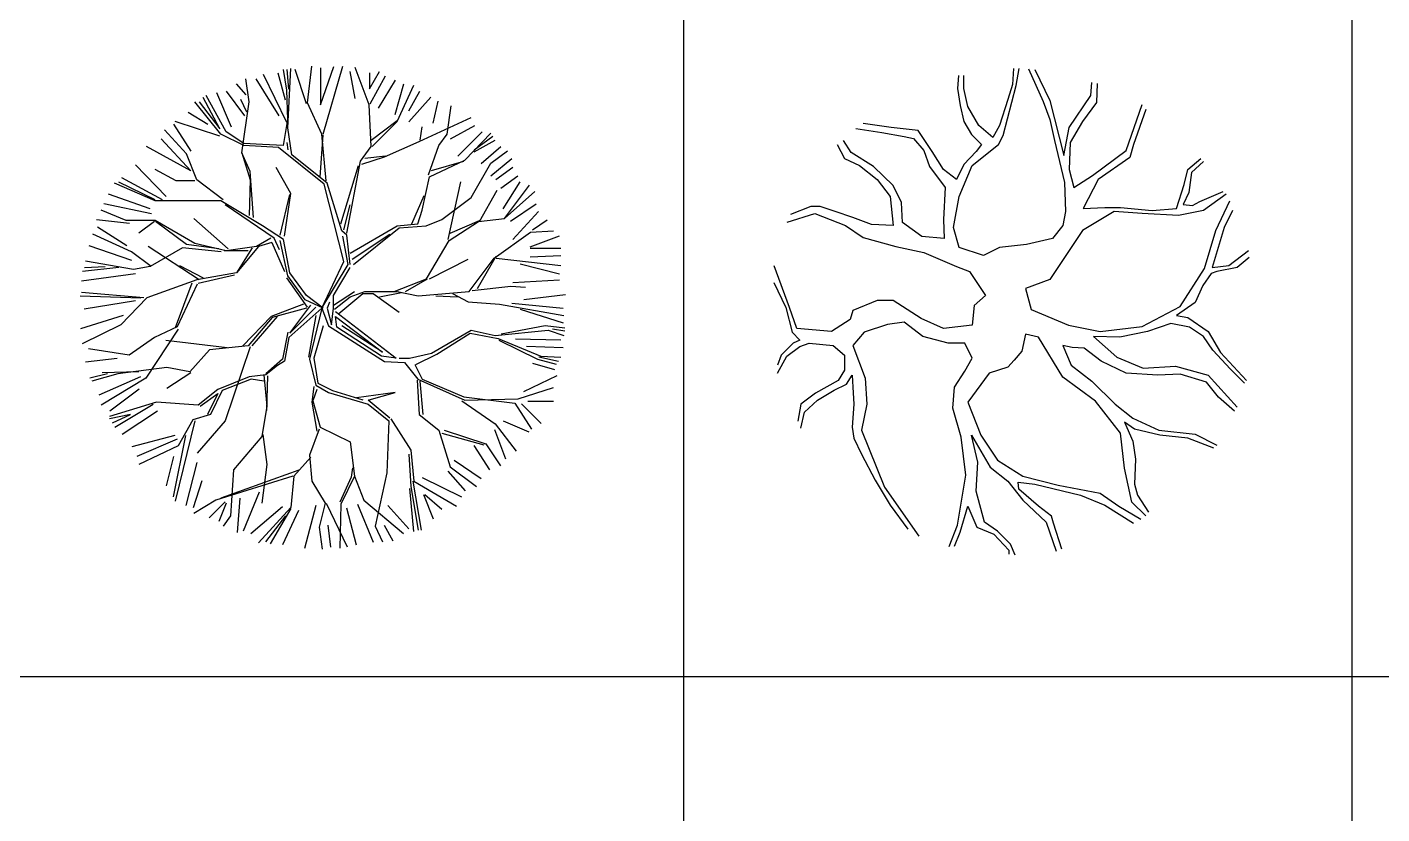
# Model space of a CAD drawing. Header units: inches. Extents: x 7658 to 73799, y 48 to 40262.
# Drawn here: x 44897 to 49045, y 2634 to 5043 of the extents above; entities that cross this region are included whole.
import ezdxf

# ---------------------------------------------------------------- set-up
doc = ezdxf.new("R2010")
doc.units = ezdxf.units.IN
doc.layers.add('www.cad-blocks.net', color=7, linetype='Continuous')

# ---------------------------------------------------------------- blocks, each defined once
blk = doc.blocks.new('A$C516926BB')
for p, q in [((35.5196, 38.5194), (35.5196, 0)), ((37.5671, 38.5194), (37.5671, 0)), ((0, 2.361), (60.3118, 2.361))]:
    blk.add_line(p, q)
blk = doc.blocks.new('A$C084F7A38')
for p, q in [((0.6319, 1.3059), (0.5613, 1.4526)), ((0.6043, 1.4581), (0.627, 1.3756)), ((0.6319, 1.4048), (0.6221, 1.4684)), ((0.6319, 1.4684), (0.6379, 1.4081)), ((0.6352, 1.2896), (0.6444, 1.4717)), ((0.6922, 1.3635), (0.6574, 1.4684)), ((0.6955, 1.3662), (0.7085, 1.4782)), ((0.7355, 1.3605), (0.7768, 1.477)), ((0.7355, 1.4732), (0.7355, 1.3605)), ((0.7433, 1.2706), (0.8041, 1.4782)), ((0.8256, 1.4618), (0.8407, 1.3794)), ((0.884, 1.3603), (0.8421, 1.4749)), ((0.8857, 1.4093), (0.916, 1.4618)), ((0.8857, 1.4581), (0.8857, 1.4093)), ((0.4768, 1.4244), (0.5067, 1.3907)), ((0.5168, 1.3695), (0.507, 1.4401)), ((0.537, 1.4395), (0.6081, 1.3268)), ((0.8872, 1.3635), (0.935, 1.4494)), ((0.9644, 1.4357), (0.9122, 1.3495)), ((0.9644, 1.3306), (0.9909, 1.4244)), ((0.9698, 1.3092), (1.0209, 1.4206)), ((0.4304, 1.2706), (0.3511, 1.3695)), ((0.3636, 1.3695), (0.4277, 1.2869)), ((0.4277, 1.2869), (0.3766, 1.3825)), ((0.4467, 1.2771), (0.3858, 1.3891)), ((0.4167, 1.3983), (0.4617, 1.2931)), ((0.447, 1.4017), (0.5029, 1.3268)), ((0.5102, 1.338), (0.4912, 1.376)), ((0.4945, 1.213), (0.5168, 1.3695)), ((0.6352, 1.3152), (0.6319, 1.4048)), ((1.006, 1.3419), (1.0397, 1.4017)), ((1.006, 1.3079), (1.0733, 1.3832)), ((1.0809, 1.3041), (1.096, 1.3718)), ((0.3305, 1.3382), (0.3906, 1.3007)), ((0.74, 1.2706), (0.6955, 1.3662)), ((0.8905, 1.2326), (0.884, 1.3603)), ((1.123, 1.2706), (1.136, 1.357)), ((0.2854, 1.3007), (0.338, 1.2179)), ((0.4277, 1.2641), (0.2902, 1.3092)), ((0.6221, 1.2358), (0.6352, 1.3152)), ((0.6477, 1.207), (0.6352, 1.2896)), ((0.8905, 1.2516), (0.9698, 1.3124)), ((0.8932, 1.2326), (0.9698, 1.3092)), ((1.0372, 1.2483), (1.1969, 1.3217)), ((1.0404, 1.2516), (1.0464, 1.2929)), ((1.1335, 1.2557), (1.2084, 1.2969)), ((0.248, 1.2557), (0.338, 1.1581)), ((0.3255, 1.2103), (0.2582, 1.2836)), ((0.501, 1.2358), (0.4304, 1.2706)), ((0.501, 1.2418), (0.4467, 1.2771)), ((0.6319, 1.2451), (0.6352, 1.2228)), ((0.734, 1.1396), (0.7433, 1.2673)), ((0.7531, 1.1271), (0.74, 1.2706)), ((0.9318, 1.2005), (1.0372, 1.2483)), ((1.0975, 1.2358), (1.123, 1.2706)), ((1.1558, 1.2031), (1.231, 1.278)), ((1.1773, 1.1907), (1.2572, 1.2739)), ((1.2061, 1.2228), (1.2637, 1.2641)), ((1.2061, 1.2163), (1.2702, 1.2516)), ((0.338, 1.1581), (0.203, 1.233)), ((0.357, 1.1304), (0.3255, 1.2103)), ((0.4945, 1.213), (0.52, 1.1304)), ((0.52, 1.1559), (0.4945, 1.213)), ((0.558, 1.2385), (0.501, 1.2418)), ((0.6064, 1.2293), (0.501, 1.2358)), ((0.6221, 1.2358), (0.558, 1.2385)), ((0.7465, 1.1173), (0.6064, 1.2293)), ((0.7563, 1.1206), (0.6477, 1.207)), ((0.8584, 1.1874), (0.8905, 1.2326)), ((0.8709, 1.1972), (0.935, 1.2038)), ((1.0659, 1.1461), (1.0975, 1.2358)), ((1.2273, 1.1804), (1.2874, 1.233)), ((1.2572, 1.1815), (1.3082, 1.2195)), ((0.2627, 1.0791), (0.1689, 1.1766)), ((0.2935, 1.1271), (0.2294, 1.1619)), ((0.6444, 1.0885), (0.5999, 1.1684)), ((0.7976, 0.9962), (0.8519, 1.1749)), ((0.8166, 0.9674), (0.8584, 1.1874)), ((0.8617, 1.1782), (0.9318, 1.2005)), ((1.0692, 1.1396), (1.1773, 1.1907)), ((1.0752, 1.1592), (1.174, 1.1874)), ((1.1969, 1.076), (1.2572, 1.1815)), ((1.2571, 1.143), (1.3211, 1.1956)), ((1.2723, 1.1316), (1.3248, 1.1691)), ((0.2294, 1.0663), (0.105, 1.1206)), ((0.2294, 1.0695), (0.118, 1.1239)), ((0.2517, 1.0695), (0.1273, 1.1364)), ((0.3511, 1.1271), (0.2935, 1.1271)), ((0.4369, 1.0695), (0.357, 1.1304)), ((0.52, 1.1304), (0.5168, 1.0217)), ((0.5298, 1.0152), (0.52, 1.1559)), ((0.8009, 0.9739), (0.7563, 1.1206)), ((1.0464, 1.0375), (1.0692, 1.1396)), ((1.1267, 0.9483), (1.165, 1.1241)), ((1.2874, 1.1055), (1.3396, 1.143)), ((1.2946, 1.0416), (1.3472, 1.1241)), ((0.2143, 1.0416), (0.0865, 1.0866)), ((0.6124, 0.9608), (0.6411, 1.0853)), ((0.6254, 0.9576), (0.6444, 1.0885)), ((0.8074, 0.8809), (0.7465, 1.1173)), ((1.0149, 0.9962), (1.0529, 1.0826)), ((1.2225, 1.0027), (1.2767, 1.0985)), ((1.2991, 1.0123), (1.3756, 1.1144)), ((1.2991, 1.0123), (1.3917, 1.0952)), ((0.1403, 1.0059), (0.0637, 1.0375)), ((0.2177, 1.0265), (0.0717, 1.0567)), ((0.4304, 1.0663), (0.2294, 1.0663)), ((0.558, 0.9896), (0.4304, 1.0663)), ((0.5933, 0.9516), (0.4434, 1.0538)), ((0.8074, 0.9771), (0.8264, 1.0538)), ((1.0339, 0.9962), (1.0464, 1.0375)), ((1.1072, 1.0087), (1.1969, 1.076)), ((1.3173, 1.0042), (1.396, 1.0567)), ((0.1504, 0.9966), (0.049, 1.0079)), ((0.2294, 1.0059), (0.1403, 1.0059)), ((0.2267, 1.0027), (0.1788, 0.9676)), ((0.3511, 0.9353), (0.2294, 1.0059)), ((0.3256, 0.9324), (0.2298, 1.0027)), ((0.4532, 0.9195), (0.3478, 1.0119)), ((0.9698, 0.9896), (1.0339, 0.9962)), ((1.0594, 0.9896), (1.1072, 1.0087)), ((1.1299, 0.9452), (1.2194, 1.0027)), ((1.133, 0.9676), (1.2225, 1.0059)), ((1.2194, 1.0027), (1.2991, 1.0123)), ((1.3248, 0.9478), (1.4035, 1.034)), ((1.3846, 0.9777), (1.4296, 1.0079)), ((0.1564, 0.9101), (0.0383, 0.9644)), ((0.1428, 0.9289), (0.0528, 0.9852)), ((0.6221, 0.9483), (0.558, 0.9896)), ((0.8166, 0.9608), (0.8009, 0.9739)), ((0.8199, 0.8717), (0.8041, 0.9576)), ((0.8264, 0.8717), (0.8166, 0.9608)), ((0.8264, 0.9065), (0.9698, 0.9896)), ((0.8329, 0.8875), (0.9475, 0.9641)), ((0.8362, 0.8717), (0.9763, 0.9831)), ((0.9763, 0.9831), (1.0594, 0.9896)), ((1.2671, 0.891), (1.3789, 0.9707)), ((1.3774, 0.9255), (1.4674, 0.9592)), ((1.3789, 0.9707), (1.449, 0.9739)), ((0.158, 0.8839), (0.0267, 0.9289)), ((0.3639, 0.8239), (0.2075, 0.926)), ((0.3128, 0.9228), (0.2139, 0.8653)), ((0.4308, 0.9101), (0.3128, 0.9228)), ((0.4245, 0.9197), (0.3256, 0.9324)), ((0.4467, 0.913), (0.3511, 0.9353)), ((0.5138, 0.9132), (0.4404, 0.9132)), ((0.539, 0.9261), (0.4467, 0.913)), ((0.5455, 0.9261), (0.4787, 0.8462)), ((0.5266, 0.9228), (0.4787, 0.8462)), ((0.5836, 0.9516), (0.539, 0.9261)), ((0.5868, 0.9386), (0.5455, 0.9261)), ((0.5868, 0.9386), (0.6254, 0.8494)), ((0.6096, 0.9163), (0.5933, 0.9516)), ((0.6352, 0.8364), (0.6124, 0.9451)), ((0.6411, 0.8462), (0.6221, 0.9483)), ((1.0596, 0.827), (1.1299, 0.9452)), ((1.3774, 0.9217), (1.4712, 0.9217)), ((0.1627, 0.8559), (0.0159, 0.8814)), ((0.2171, 0.8653), (0.1564, 0.9101)), ((0.7396, 0.7378), (0.8074, 0.8809)), ((0.7396, 0.7378), (0.8199, 0.8717)), ((1.0692, 0.827), (1.1874, 0.8877)), ((1.1905, 0.7887), (1.2671, 0.891)), ((1.216, 0.7983), (1.2736, 0.8973)), ((1.2736, 0.891), (1.4714, 0.8686)), ((1.3472, 0.8729), (1.4674, 0.8427)), ((1.3774, 0.8952), (1.4712, 0.899)), ((0.1689, 0.8427), (0.004, 0.8203)), ((0.1181, 0.8621), (0.0063, 0.8494)), ((0.0128, 0.8621), (0.0765, 0.8653)), ((0.2139, 0.8653), (0.1627, 0.8559)), ((0.3032, 0.8686), (0.3766, 0.8303)), ((0.4787, 0.8462), (0.357, 0.8239)), ((0.3607, 0.8142), (0.4724, 0.8398)), ((0.6958, 0.7408), (0.632, 0.8303)), ((0.689, 0.763), (0.6352, 0.8364)), ((0.6922, 0.7761), (0.6411, 0.8462)), ((0.7753, 0.7761), (0.8264, 0.8619)), ((0.357, 0.8239), (0.2039, 0.7695)), ((0.3415, 0.8142), (0.2905, 0.677)), ((0.3574, 0.8111), (0.2968, 0.6801)), ((0.7756, 0.7473), (0.8394, 0.7887)), ((0.8267, 0.7728), (0.8714, 0.7887)), ((0.8714, 0.7887), (0.9703, 0.7887)), ((0.9607, 0.7887), (1.0596, 0.827)), ((0.9703, 0.7887), (1.0341, 0.7759)), ((0.9958, 0.7887), (1.063, 0.827)), ((1.0341, 0.7759), (1.1905, 0.7887)), ((1.2001, 0.7919), (1.3183, 0.8048)), ((1.3183, 0.8048), (1.3629, 0.8015)), ((1.3248, 0.8166), (1.4674, 0.8241)), ((0, 0.7759), (0.1851, 0.7697)), ((0.1947, 0.7697), (0.0031, 0.7856)), ((0.1689, 0.7602), (0.0116, 0.7341)), ((0.2039, 0.7695), (0.124, 0.6864)), ((0.683, 0.7504), (0.5841, 0.7121)), ((0.6416, 0.6611), (0.7054, 0.7473)), ((0.7433, 0.7375), (0.689, 0.763)), ((0.7433, 0.7375), (0.6922, 0.7761)), ((0.7628, 0.7565), (0.7563, 0.7375)), ((0.7753, 0.7375), (0.7753, 0.7761)), ((0.7788, 0.7345), (0.8267, 0.7728)), ((0.7915, 0.7218), (0.8649, 0.7824)), ((0.8649, 0.7824), (0.8969, 0.7824)), ((0.8969, 0.7824), (0.9766, 0.7249)), ((0.916, 0.7728), (0.9831, 0.7856)), ((1.0885, 0.7759), (1.1554, 0.7728)), ((1.1395, 0.7824), (1.1874, 0.7569)), ((1.1874, 0.7569), (1.2832, 0.7504)), ((1.2832, 0.7504), (1.481, 0.7153)), ((1.3211, 0.7526), (1.4784, 0.7379)), ((1.3585, 0.764), (1.486, 0.7791)), ((0.1315, 0.7152), (0.0002, 0.674)), ((0.5841, 0.7121), (0.4979, 0.6228)), ((0.5872, 0.709), (0.5138, 0.6228)), ((0.5266, 0.6228), (0.6033, 0.7121)), ((0.6926, 0.7377), (0.5872, 0.709)), ((0.7396, 0.7378), (0.6384, 0.6483)), ((0.7213, 0.7408), (0.6416, 0.6611)), ((0.7213, 0.7153), (0.6991, 0.5876)), ((0.7396, 0.7378), (0.7022, 0.5812)), ((0.7396, 0.7378), (0.7596, 0.6831)), ((0.7563, 0.7375), (0.7688, 0.6864)), ((0.7688, 0.6864), (0.7753, 0.7375)), ((0.7818, 0.7277), (0.9671, 0.5842)), ((0.7818, 0.7119), (0.9253, 0.6033)), ((0.7851, 0.6799), (0.7818, 0.7119)), ((1.3472, 0.7341), (1.4784, 0.6925)), ((0.124, 0.6864), (0.0061, 0.6288)), ((0.3001, 0.6738), (0.201, 0.5237)), ((0.2968, 0.6801), (0.2267, 0.6483)), ((0.6351, 0.6642), (0.6192, 0.5812)), ((0.7436, 0.6835), (0.715, 0.5843)), ((0.7596, 0.6831), (0.9318, 0.5744)), ((0.922, 0.5908), (0.7851, 0.6799)), ((0.9253, 0.6033), (0.8009, 0.6831)), ((1.0752, 0.6), (1.1969, 0.6706)), ((1.1969, 0.6706), (1.2702, 0.6543)), ((1.2702, 0.6543), (1.4326, 0.6706)), ((1.4234, 0.6831), (1.2892, 0.6576)), ((1.4837, 0.6766), (1.4234, 0.6831)), ((1.4326, 0.6706), (1.481, 0.6543)), ((1.4837, 0.6674), (1.4457, 0.6734)), ((0.2267, 0.6483), (0.1499, 0.5939)), ((0.45, 0.6163), (0.2616, 0.6387)), ((0.5138, 0.6228), (0.3959, 0.61)), ((0.6384, 0.6483), (0.6257, 0.5749)), ((1.0915, 0.5967), (1.1936, 0.6609)), ((1.1936, 0.6609), (1.2794, 0.6451)), ((1.2794, 0.6451), (1.4103, 0.5908)), ((1.4011, 0.581), (1.2827, 0.6386)), ((1.3324, 0.6437), (1.4712, 0.6403)), ((0.113, 0.5839), (0.0154, 0.5726)), ((0.1499, 0.5939), (0.0255, 0.6132)), ((0.3959, 0.61), (0.3352, 0.5429)), ((0.5203, 0.6195), (0.4436, 0.3929)), ((0.6192, 0.5812), (0.5682, 0.5364)), ((0.7022, 0.5812), (0.7213, 0.5015)), ((0.715, 0.5843), (0.7277, 0.5077)), ((0.9671, 0.5842), (0.922, 0.5908)), ((0.9763, 0.5842), (1.0084, 0.5842)), ((1.0084, 0.5842), (1.0752, 0.6)), ((1.0274, 0.5652), (1.0915, 0.5967)), ((1.3661, 0.6214), (1.4784, 0.6176)), ((1.4581, 0.5652), (1.4011, 0.581)), ((1.4647, 0.5744), (1.4044, 0.5875)), ((1.4103, 0.5908), (1.4712, 0.5875)), ((0.1788, 0.5429), (0.0669, 0.5397)), ((0.265, 0.5557), (0.1148, 0.5364)), ((0.3352, 0.5429), (0.265, 0.5557)), ((0.3384, 0.5397), (0.265, 0.4918)), ((0.6033, 0.5621), (0.5682, 0.5333)), ((0.6257, 0.5749), (0.6033, 0.5621)), ((0.9318, 0.5744), (0.9926, 0.5712)), ((0.9926, 0.5712), (1.0339, 0.5201)), ((1.0241, 0.5652), (1.0464, 0.5201)), ((1.3846, 0.5688), (1.4523, 0.5499)), ((0.083, 0.5364), (0.0287, 0.5237)), ((0.1148, 0.5364), (0.0351, 0.5142)), ((0.1841, 0.5276), (0.0566, 0.4712)), ((0.201, 0.5237), (0.0638, 0.4408)), ((0.5171, 0.527), (0.4214, 0.4887)), ((0.5234, 0.5205), (0.4341, 0.4854)), ((0.5682, 0.5333), (0.5171, 0.527)), ((0.5617, 0.5142), (0.5234, 0.5205)), ((0.5617, 0.5333), (0.5713, 0.4375)), ((0.5713, 0.4247), (0.5745, 0.5301)), ((0.715, 0.4981), (0.7085, 0.4502)), ((0.7213, 0.5015), (0.7597, 0.4791)), ((0.7277, 0.5077), (0.7725, 0.4854)), ((1.031, 0.5174), (1.0373, 0.4119)), ((1.0339, 0.5201), (1.1773, 0.4565)), ((1.0502, 0.4119), (1.0406, 0.5142)), ((1.0464, 0.5201), (1.174, 0.4663)), ((1.3585, 0.4826), (1.4599, 0.5314)), ((0.1803, 0.4901), (0.0903, 0.4224)), ((0.4214, 0.4887), (0.3607, 0.4408)), ((0.367, 0.4375), (0.4214, 0.4759)), ((0.4214, 0.4759), (0.3894, 0.4119)), ((0.4341, 0.4854), (0.399, 0.4119)), ((0.7246, 0.4887), (0.7118, 0.4535)), ((0.7597, 0.4791), (0.881, 0.4439)), ((0.7725, 0.4854), (0.8649, 0.4567)), ((0.9639, 0.4791), (0.8459, 0.463)), ((0.881, 0.4567), (0.948, 0.4023)), ((0.8842, 0.4567), (0.9639, 0.4791)), ((1.174, 0.4663), (1.3305, 0.4467)), ((1.1773, 0.4565), (1.3403, 0.4598)), ((1.3403, 0.4598), (1.4489, 0.4946)), ((0.233, 0.4502), (0.0893, 0.4056)), ((0.1054, 0.3736), (0.2234, 0.4439)), ((0.2366, 0.4224), (0.1277, 0.3513)), ((0.3607, 0.4408), (0.233, 0.4502)), ((0.5713, 0.4375), (0.5554, 0.345)), ((0.7085, 0.4502), (0.7246, 0.3609)), ((0.7118, 0.4535), (0.734, 0.3736)), ((0.881, 0.4439), (0.9448, 0.3929)), ((1.1682, 0.4535), (1.2704, 0.3833)), ((1.3305, 0.4467), (1.3816, 0.3669)), ((1.3509, 0.4451), (1.4111, 0.385)), ((1.3699, 0.4527), (1.4485, 0.4527)), ((0.1533, 0.4119), (0.0893, 0.3992)), ((0.0989, 0.3864), (0.1533, 0.4119)), ((0.3511, 0.3929), (0.2905, 0.1469)), ((0.3446, 0.396), (0.3001, 0.3161)), ((0.399, 0.4119), (0.3446, 0.396)), ((0.4436, 0.3929), (0.3574, 0.2939)), ((0.734, 0.3736), (0.8267, 0.3289)), ((0.9448, 0.3929), (0.9383, 0.2332)), ((0.9511, 0.3992), (1.0117, 0.3034)), ((1.0373, 0.4119), (1.0979, 0.364)), ((1.2704, 0.3833), (1.3342, 0.3002)), ((1.2946, 0.3925), (1.3736, 0.3589)), ((0.2892, 0.3475), (0.158, 0.3135)), ((0.2968, 0.3362), (0.1727, 0.2836)), ((0.3223, 0.3481), (0.284, 0.1598)), ((0.5554, 0.345), (0.4693, 0.2427)), ((0.5586, 0.3513), (0.5713, 0.2588)), ((0.7309, 0.3674), (0.7022, 0.2874)), ((1.0979, 0.364), (1.133, 0.2523)), ((1.1075, 0.3546), (1.2353, 0.3194)), ((1.114, 0.364), (1.2416, 0.3226)), ((1.2685, 0.3661), (1.3022, 0.276)), ((0.3001, 0.3161), (0.1788, 0.2588)), ((0.8267, 0.3289), (0.8394, 0.2236)), ((1.0055, 0.2906), (1.0117, 0.1916)), ((1.0117, 0.3034), (1.0214, 0.2075)), ((1.2046, 0.3173), (1.2534, 0.2424)), ((1.2416, 0.3226), (1.2863, 0.2554)), ((0.2854, 0.2836), (0.2627, 0.1936)), ((0.3566, 0.2651), (0.3229, 0.1334)), ((0.5713, 0.2588), (0.5554, 0.1406)), ((0.7054, 0.2812), (0.6543, 0.2236)), ((0.7022, 0.2874), (0.7085, 0.2075)), ((0.8331, 0.2492), (0.8298, 0.2205)), ((1.133, 0.2523), (1.2129, 0.1916)), ((1.1448, 0.2723), (1.2273, 0.2163)), ((0.3717, 0.2087), (0.3456, 0.1259)), ((0.6512, 0.2236), (0.4149, 0.1502)), ((0.4308, 0.1565), (0.6702, 0.2427)), ((0.4693, 0.2427), (0.4596, 0.1023)), ((0.6543, 0.2236), (0.6447, 0.1278)), ((0.7085, 0.2075), (0.7501, 0.1406)), ((0.8298, 0.2205), (0.7947, 0.1437)), ((0.8394, 0.2236), (0.798, 0.1374)), ((0.8394, 0.2236), (0.8683, 0.1502)), ((0.9383, 0.2332), (0.9032, 0.0703)), ((1.0182, 0.2075), (1.0437, 0.0575)), ((1.0214, 0.2075), (1.1523, 0.131)), ((1.0472, 0.2197), (1.1671, 0.1599)), ((1.1259, 0.2386), (1.1785, 0.1785)), ((0.5479, 0.1747), (0.4991, 0.0548)), ((1.0214, 0.0544), (1.0086, 0.1853)), ((1.0117, 0.1916), (1.0341, 0.0575)), ((1.051, 0.1675), (1.0809, 0.0922)), ((1.0548, 0.1675), (1.107, 0.1225)), ((0.4149, 0.1502), (0.348, 0.1086)), ((0.4432, 0.1448), (0.3944, 0.096)), ((0.447, 0.141), (0.4243, 0.0847)), ((0.4882, 0.1561), (0.4806, 0.051)), ((0.6194, 0.1297), (0.5218, 0.0472)), ((0.6447, 0.1278), (0.5458, 0.0192)), ((0.6447, 0.1247), (0.5809, 0.0161)), ((0.7208, 0.1334), (0.6868, 0.0022)), ((0.7501, 0.1406), (0.7309, 0.0671)), ((0.7533, 0.1406), (0.817, 0.0065)), ((0.798, 0.1374), (0.7947, 0.0033)), ((0.8146, 0.1259), (0.8445, 0.0135)), ((0.8483, 0.1372), (0.8971, 0.0211)), ((0.8683, 0.1502), (0.9896, 0.0479)), ((0.9421, 0.1334), (1.006, 0.0623)), ((0.4596, 0.1023), (0.4373, 0.0703)), ((0.5682, 0.0224), (0.6288, 0.1023)), ((0.6682, 0.1187), (0.6194, 0.0135)), ((0.7309, 0.0671), (0.7405, 0)), ((0.7582, 0.0737), (0.7658, 0.006)), ((0.9032, 0.0703), (0.9256, 0.0224)), ((0.9307, 0.0737), (0.9572, 0.0249))]:
    blk.add_line(p, q)
blk = doc.blocks.new('A$C3C8B6F4E')
for p, q in [((0.5655, 1.4688), (0.5626, 1.429)), ((0.5826, 1.429), (0.5826, 1.4688)), ((0.734, 1.4902), (0.7311, 1.4412)), ((0.7425, 1.4382), (0.7513, 1.49)), ((0.78, 1.4888), (0.8254, 1.3892)), ((0.7997, 1.4871), (0.8454, 1.3923)), ((0.5626, 1.429), (0.5712, 1.3769)), ((0.5941, 1.3739), (0.5826, 1.429)), ((0.7025, 1.2852), (0.7425, 1.4382)), ((0.7311, 1.4412), (0.7168, 1.3953)), ((0.971, 1.4076), (0.9739, 1.4474)), ((0.991, 1.4443), (0.9882, 1.3861)), ((0.5712, 1.3769), (0.5826, 1.328)), ((0.6283, 1.3158), (0.5941, 1.3739)), ((0.7168, 1.3953), (0.6911, 1.3158)), ((0.8254, 1.3892), (0.8454, 1.3341)), ((0.8454, 1.3923), (0.8882, 1.224)), ((0.9053, 1.3097), (0.971, 1.4076)), ((0.9882, 1.3861), (0.9453, 1.328)), ((1.0796, 1.2393), (1.1281, 1.38)), ((0.5826, 1.328), (0.6055, 1.2882)), ((0.8454, 1.3341), (0.8597, 1.2698)), ((0.9453, 1.328), (0.9082, 1.2637)), ((1.1395, 1.3647), (1.1024, 1.2576)), ((0.2513, 1.3066), (0.3313, 1.2944)), ((0.3599, 1.3097), (0.2742, 1.3219)), ((0.3313, 1.2944), (0.3998, 1.2821)), ((0.4426, 1.3005), (0.3599, 1.3097)), ((0.4855, 1.2362), (0.4426, 1.3005)), ((0.6055, 1.2882), (0.6369, 1.2576)), ((0.6711, 1.279), (0.6283, 1.3158)), ((0.6911, 1.3158), (0.6711, 1.279)), ((0.8882, 1.224), (0.9053, 1.3097)), ((0.1942, 1.2576), (0.217, 1.2148)), ((0.237, 1.2332), (0.2142, 1.2698)), ((0.3998, 1.2821), (0.4284, 1.276)), ((0.4284, 1.276), (0.4598, 1.2393)), ((0.6083, 1.1934), (0.6883, 1.2576)), ((0.6369, 1.2576), (0.6198, 1.2362)), ((0.6883, 1.2576), (0.7025, 1.2852)), ((0.8597, 1.2698), (0.8911, 1.1413)), ((0.9082, 1.2637), (0.9053, 1.1811)), ((1.1024, 1.2576), (1.091, 1.2179)), ((0.217, 1.2148), (0.2627, 1.1934)), ((0.3056, 1.1903), (0.237, 1.2332)), ((0.4598, 1.2393), (0.4769, 1.1903)), ((0.5198, 1.1811), (0.4855, 1.2362)), ((0.6198, 1.2362), (0.5826, 1.1965)), ((0.9767, 1.1627), (1.0796, 1.2393)), ((1.091, 1.2179), (0.9939, 1.1505)), ((1.2681, 1.1811), (1.3081, 1.2148)), ((1.3166, 1.2056), (1.2795, 1.1719)), ((0.2627, 1.1934), (0.317, 1.1505)), ((0.3656, 1.1322), (0.3056, 1.1903)), ((0.4769, 1.1903), (0.5255, 1.1261)), ((0.5598, 1.1505), (0.5198, 1.1811)), ((0.5826, 1.1965), (0.5598, 1.1505)), ((0.5684, 1.0985), (0.6083, 1.1934)), ((0.9053, 1.1811), (0.9196, 1.1261)), ((0.9196, 1.1261), (0.9767, 1.1627)), ((1.2566, 1.1352), (1.2681, 1.1811)), ((1.2795, 1.1719), (1.2709, 1.1108)), ((0.317, 1.1505), (0.357, 1.0985)), ((0.3913, 1.0802), (0.3656, 1.1322)), ((0.5255, 1.1261), (0.5198, 1.0281)), ((0.8911, 1.1413), (0.8939, 1.0526)), ((0.9939, 1.1505), (0.9482, 1.0618)), ((1.2338, 1.0618), (1.2566, 1.1352)), ((0.357, 1.0985), (0.3656, 1.0098)), ((0.3941, 1.019), (0.3913, 1.0802)), ((0.5512, 1.0037), (0.5684, 1.0985)), ((1.2709, 1.1108), (1.2538, 1.074)), ((1.2823, 1.071), (1.3052, 1.0832)), ((1.3052, 1.0832), (1.3766, 1.1138)), ((1.3861, 1.1051), (1.3166, 1.0556)), ((1.3538, 0.9945), (1.3969, 1.0848)), ((0.0409, 1.0194), (0.1257, 1.0465)), ((0.1142, 1.0679), (0.0514, 1.0434)), ((0.1428, 1.0679), (0.1142, 1.0679)), ((0.1257, 1.0465), (0.2199, 1.0098)), ((0.1885, 1.0526), (0.1428, 1.0679)), ((0.2427, 1.0342), (0.1885, 1.0526)), ((0.8939, 1.0526), (0.8853, 1.0098)), ((1.0424, 1.0526), (0.9453, 0.9945)), ((0.9482, 1.0618), (1.0139, 1.0648)), ((1.0139, 1.0648), (1.0624, 1.0648)), ((1.1281, 1.0465), (1.0424, 1.0526)), ((1.0624, 1.0648), (1.1595, 1.0556)), ((1.2395, 1.0404), (1.1281, 1.0465)), ((1.1595, 1.0556), (1.2338, 1.0618)), ((1.3166, 1.0556), (1.2395, 1.0404)), ((1.2538, 1.074), (1.2823, 1.071)), ((1.4051, 1.0556), (1.3794, 1.0037)), ((0.2199, 1.0098), (0.2742, 0.973)), ((0.2999, 1.0128), (0.2427, 1.0342)), ((0.3656, 1.0098), (0.2999, 1.0128)), ((0.4541, 0.9761), (0.3941, 1.019)), ((0.5198, 1.0281), (0.5226, 0.97)), ((0.5684, 0.9424), (0.5512, 1.0037)), ((0.8853, 1.0098), (0.854, 0.97)), ((1.3794, 1.0037), (1.3423, 0.8813)), ((0.2742, 0.973), (0.3741, 0.9455)), ((0.5226, 0.97), (0.4541, 0.9761)), ((0.854, 0.97), (0.774, 0.9516)), ((0.9453, 0.9945), (0.8454, 0.8445)), ((1.3195, 0.8782), (1.3538, 0.9945)), ((0.3741, 0.9455), (0.4598, 0.9271)), ((0.4598, 0.9271), (0.5598, 0.8843)), ((0.6426, 0.918), (0.5684, 0.9424)), ((0.6911, 0.9424), (0.6426, 0.918)), ((0.774, 0.9516), (0.6911, 0.9424)), ((1.3937, 0.8874), (1.4537, 0.9333)), ((0.0486, 0.7588), (0.0019, 0.8856)), ((0.5598, 0.8843), (0.5998, 0.869)), ((1.2452, 0.7619), (1.3195, 0.8782)), ((1.3423, 0.8813), (1.3937, 0.8874)), ((1.4194, 0.8813), (1.3566, 0.869)), ((1.4565, 0.9119), (1.4194, 0.8813)), ((0, 0.8353), (0.0371, 0.7588)), ((0.5998, 0.869), (0.6483, 0.7956)), ((0.8454, 0.8445), (0.7711, 0.817)), ((1.3395, 0.8629), (1.3138, 0.8262)), ((1.3566, 0.869), (1.3395, 0.8629)), ((0.6483, 0.7956), (0.614, 0.765)), ((0.7711, 0.817), (0.7883, 0.7527)), ((1.3138, 0.8262), (1.2909, 0.7742)), ((0.0371, 0.7588), (0.0571, 0.6824)), ((0.0714, 0.6946), (0.0486, 0.7588)), ((0.2427, 0.7496), (0.2342, 0.7221)), ((0.317, 0.7803), (0.2427, 0.7496)), ((0.3656, 0.7803), (0.317, 0.7803)), ((0.4512, 0.7252), (0.3656, 0.7803)), ((0.614, 0.765), (0.6083, 0.7038)), ((0.7883, 0.7527), (0.9025, 0.7038)), ((1.1281, 0.7007), (1.2452, 0.7619)), ((1.2909, 0.7742), (1.2338, 0.7344)), ((0.2342, 0.7221), (0.177, 0.6854)), ((0.3484, 0.7068), (0.277, 0.6824)), ((0.3998, 0.713), (0.3484, 0.7068)), ((0.4569, 0.6701), (0.3998, 0.713)), ((0.5198, 0.6946), (0.4512, 0.7252)), ((1.2166, 0.7099), (1.1452, 0.6854)), ((1.2738, 0.6977), (1.2166, 0.7099)), ((1.2338, 0.7344), (1.2681, 0.7282)), ((1.2681, 0.7282), (1.3309, 0.6854)), ((0.0571, 0.6824), (0.08, 0.6579)), ((0.177, 0.6854), (0.0714, 0.6946)), ((0.277, 0.6824), (0.2427, 0.6425)), ((0.5341, 0.6487), (0.4569, 0.6701)), ((0.6083, 0.7038), (0.5198, 0.6946)), ((0.7711, 0.6763), (0.7597, 0.6242)), ((0.8111, 0.6671), (0.7711, 0.6763)), ((0.8853, 0.5446), (0.8111, 0.6671)), ((0.9025, 0.7038), (0.9996, 0.6854)), ((0.9796, 0.6701), (1.051, 0.6059)), ((1.0596, 0.6671), (0.9796, 0.6701)), ((0.9996, 0.6854), (1.1281, 0.7007)), ((1.1452, 0.6854), (1.0596, 0.6671)), ((1.3166, 0.6701), (1.2738, 0.6977)), ((1.3452, 0.6273), (1.3166, 0.6701)), ((1.3309, 0.6854), (1.368, 0.6211)), ((0.06, 0.6487), (0.0228, 0.612)), ((0.04, 0.6089), (0.08, 0.6395)), ((0.08, 0.6579), (0.06, 0.6487)), ((0.08, 0.6395), (0.1085, 0.6487)), ((0.1085, 0.6487), (0.1827, 0.6425)), ((0.1827, 0.6425), (0.217, 0.612)), ((0.2427, 0.6425), (0.2799, 0.5416)), ((0.5855, 0.6487), (0.5341, 0.6487)), ((0.6083, 0.6028), (0.5855, 0.6487)), ((0.7597, 0.6242), (0.7368, 0.5967)), ((0.8853, 0.6425), (0.911, 0.5814)), ((0.9139, 0.6364), (0.8853, 0.6425)), ((0.951, 0.6334), (0.9139, 0.6364)), ((1.0024, 0.5936), (0.951, 0.6334)), ((1.3994, 0.5692), (1.3452, 0.6273)), ((0.0228, 0.612), (0.0114, 0.5814)), ((0.0114, 0.5569), (0.04, 0.6089)), ((0.217, 0.612), (0.217, 0.5661)), ((0.5855, 0.563), (0.6083, 0.6028)), ((0.7368, 0.5967), (0.7168, 0.5753)), ((0.911, 0.5814), (0.9739, 0.5324)), ((1.0796, 0.5569), (1.0024, 0.5936)), ((1.051, 0.6059), (1.131, 0.5722)), ((1.368, 0.6211), (1.448, 0.5354)), ((0.217, 0.5661), (0.197, 0.5354)), ((0.2227, 0.5232), (0.2399, 0.5508)), ((0.2399, 0.5508), (0.2427, 0.514)), ((0.2799, 0.5416), (0.2856, 0.462)), ((0.5541, 0.514), (0.5855, 0.563)), ((0.6597, 0.5569), (0.5941, 0.4682)), ((0.7168, 0.5753), (0.6597, 0.5569)), ((0.9853, 0.4712), (0.8853, 0.5446)), ((1.1766, 0.5508), (1.0796, 0.5569)), ((1.131, 0.5722), (1.2309, 0.5783)), ((1.2452, 0.5538), (1.1766, 0.5508)), ((1.2309, 0.5783), (1.3309, 0.5508)), ((1.3252, 0.5293), (1.2452, 0.5538)), ((1.3309, 0.5508), (1.4194, 0.4528)), ((1.4422, 0.5263), (1.3994, 0.5692)), ((0.197, 0.5354), (0.1285, 0.4957)), ((0.1342, 0.4743), (0.1856, 0.5049)), ((0.1856, 0.5049), (0.2227, 0.5232)), ((0.2427, 0.514), (0.2456, 0.462)), ((0.5484, 0.4498), (0.5541, 0.514)), ((0.9739, 0.5324), (1.0453, 0.462)), ((1.3623, 0.4835), (1.3252, 0.5293)), ((0.0828, 0.462), (0.0743, 0.41)), ((0.1285, 0.4957), (0.0828, 0.462)), ((0.0943, 0.4375), (0.1342, 0.4743)), ((0.2456, 0.462), (0.2399, 0.3917)), ((0.2856, 0.462), (0.2685, 0.3825)), ((0.5941, 0.4682), (0.634, 0.3672)), ((1.0624, 0.3733), (0.9853, 0.4712)), ((1.0453, 0.462), (1.0996, 0.4192)), ((1.4108, 0.4406), (1.3623, 0.4835)), ((0.0828, 0.3886), (0.0943, 0.4375)), ((0.5741, 0.3611), (0.5484, 0.4498)), ((1.0996, 0.4192), (1.1795, 0.3825)), ((0.2399, 0.3917), (0.2456, 0.358)), ((0.2685, 0.3825), (0.3399, 0.208)), ((1.0739, 0.4069), (1.0996, 0.3488)), ((1.1053, 0.3855), (1.0739, 0.4069)), ((1.1823, 0.3672), (1.1053, 0.3855)), ((1.1795, 0.3825), (1.2909, 0.3703)), ((0.2456, 0.358), (0.2685, 0.309)), ((0.5884, 0.2448), (0.5741, 0.3611)), ((0.6055, 0.3672), (0.6626, 0.2693)), ((0.6255, 0.2846), (0.6055, 0.3672)), ((0.634, 0.3672), (0.6854, 0.2907)), ((1.0739, 0.2662), (1.0624, 0.3733)), ((1.0996, 0.3488), (1.1081, 0.2937)), ((1.2681, 0.358), (1.1823, 0.3672)), ((1.348, 0.3274), (1.2681, 0.358)), ((1.2909, 0.3703), (1.3566, 0.3365)), ((0.2685, 0.309), (0.3113, 0.2294)), ((0.6854, 0.2907), (0.7625, 0.2417)), ((1.1081, 0.2937), (1.1053, 0.2172)), ((0.6198, 0.1958), (0.6255, 0.2846)), ((0.6626, 0.2693), (0.7168, 0.2264)), ((1.0967, 0.1622), (1.0739, 0.2662)), ((0.3113, 0.2294), (0.357, 0.153)), ((0.3399, 0.208), (0.4447, 0.0584)), ((0.5626, 0.0918), (0.5884, 0.2448)), ((0.7168, 0.2264), (0.7625, 0.1683)), ((0.7483, 0.2233), (0.7997, 0.2172)), ((0.7511, 0.2019), (0.7483, 0.2233)), ((0.7625, 0.2417), (0.8711, 0.2141)), ((0.7997, 0.2172), (0.9396, 0.1836)), ((0.8711, 0.2141), (0.9996, 0.1897)), ((1.1053, 0.2172), (1.1138, 0.1836)), ((0.6454, 0.1009), (0.6198, 0.1958)), ((0.8111, 0.1499), (0.7511, 0.2019)), ((0.7625, 0.1683), (0.834, 0.1009)), ((0.9396, 0.1836), (1.0139, 0.153)), ((0.9996, 0.1897), (1.0567, 0.1499)), ((1.1138, 0.1836), (1.1481, 0.1315)), ((0.357, 0.153), (0.4112, 0.0795)), ((0.5712, 0.0704), (0.5941, 0.1499)), ((0.5941, 0.1499), (0.6226, 0.0856)), ((0.8511, 0.1193), (0.8111, 0.1499)), ((1.0139, 0.153), (1.1024, 0.0979)), ((1.0567, 0.1499), (1.1241, 0.1104)), ((1.1397, 0.1203), (1.0967, 0.1622)), ((0.5374, 0.0263), (0.5626, 0.0918)), ((0.6226, 0.0856), (0.674, 0.0642)), ((0.6854, 0.0734), (0.6454, 0.1009)), ((0.834, 0.1009), (0.8654, 0.0122)), ((0.8568, 0.0979), (0.8511, 0.1193)), ((0.8825, 0.0183), (0.8568, 0.0979)), ((0.5541, 0.0275), (0.5712, 0.0704)), ((0.674, 0.0642), (0.7197, 0.0152)), ((0.7254, 0.0336), (0.6854, 0.0734)), ((0.7197, 0.0152), (0.7197, 0.003)), ((0.7397, 0), (0.7254, 0.0336))]:
    blk.add_line(p, q)

msp = doc.modelspace()

# ---------------------------------------------------------------- block references
at = {"xscale": 1000, "yscale": 1000, "zscale": 1000}
for name, p in [('A$C084F7A38', (45059.6, 3444.9)), ('A$C3C8B6F4E', (47182.8, 3426.2))]:
    msp.add_blockref(name, p, dxfattribs=at)
at = {"layer": 'www.cad-blocks.net', "color": 155, "true_color": 0x546d8e, "xscale": 1000, "yscale": 1000, "zscale": 1000}
msp.add_blockref('A$C516926BB', (11386.7, 694.4), dxfattribs=at)

doc.saveas('drawing.dxf')
